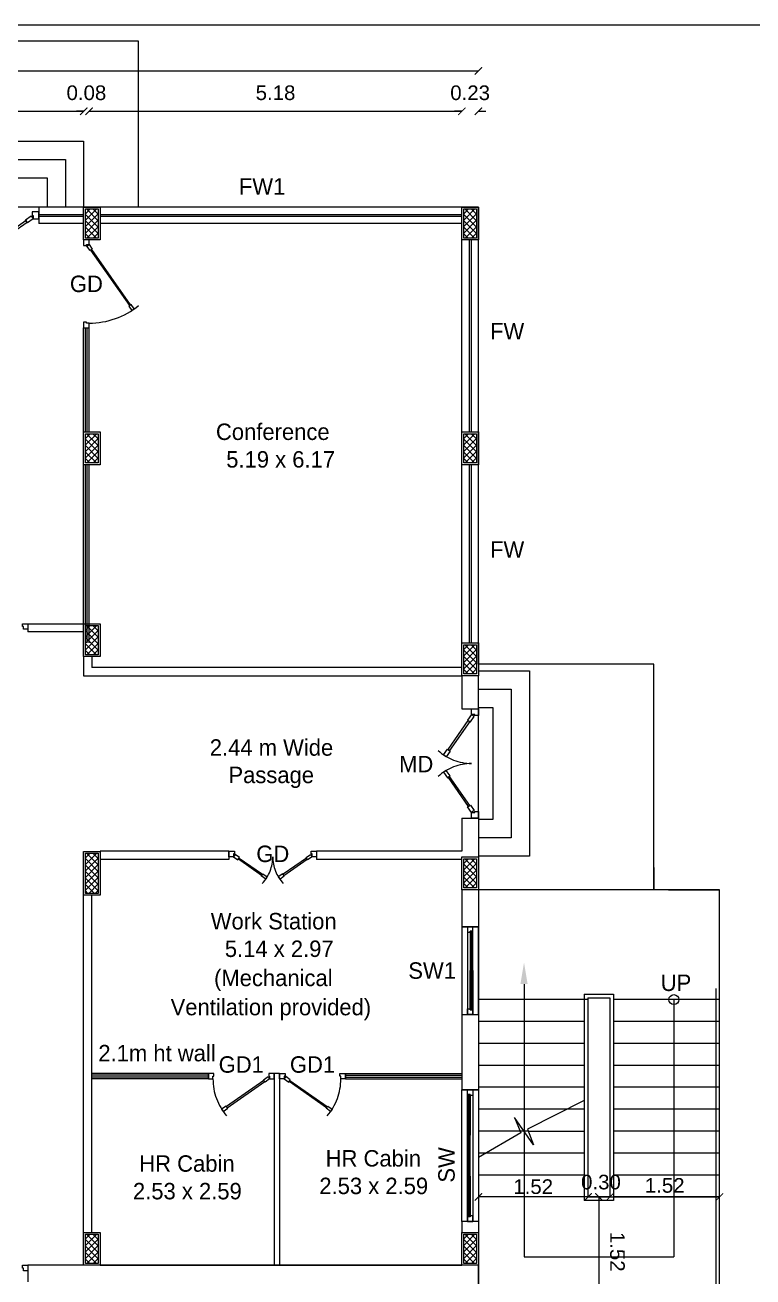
# Model space of a CAD drawing. Header units: metres. Extents: x -1560643 to -1560434, y 43491 to 43663.
# Drawn here: x -1560632.89 to -1560622.78, y 43585.56 to 43602.96 of the extents above; entities that cross this region are included whole.
import ezdxf
from ezdxf.enums import TextEntityAlignment as Align

# ---------------------------------------------------------------- set-up
doc = ezdxf.new("R2010")
doc.units = ezdxf.units.M
doc.header["$LTSCALE"] = 750
doc.header["$MEASUREMENT"] = 0
doc.linetypes.add('HIDDEN', pattern=[0.375, 0.25, -0.125])
doc.layers.get('0').update_dxf_attribs({"lineweight": 5})
doc.layers.add('BLK_1_FLR_0_DRINKING_WATER', color=7, linetype='Continuous', lineweight=5)
doc.styles.add('20 Feet Scale', font='', dxfattribs={"height": 23.622})
doc.styles.add('5 Feet Scale', font='', dxfattribs={"height": 5.9055})
doc.styles.add('7 Feet Scale', font='', dxfattribs={"height": 8.2677})
doc.styles.add('cent', font='arial.ttf', dxfattribs={"height": 8})
doc.styles.get('20 Feet Scale').set_extended_font_data('Bahnschrift')
doc.styles.get('5 Feet Scale').set_extended_font_data('Bahnschrift')
doc.styles.get('7 Feet Scale').set_extended_font_data('Bahnschrift')
pattern_1 = [(315, (-8495.685, -8443.0663), (1.76776695, 1.76776695), []), (45, (-8495.685, -8443.0663), (-1.76776695, 1.76776695), [])]

# ---------------------------------------------------------------- blocks, each defined once
blk = doc.blocks.new('_ArchTick')
at = {"color": 0, "linetype": 'ByBlock', "const_width": 0.15}
blk.add_lwpolyline([(-0.5, -0.5), (0.5, 0.5)], dxfattribs=at)
blk = doc.blocks.new('A$C52BB42CC')
at = {"lineweight": 0, "ltscale": 10}
h = blk.add_hatch(dxfattribs=at)
h.set_pattern_fill('ANSI37', color=256, scale=20, angle=270)
h.set_pattern_definition([(315, (-8495.685, -8090.4548), (1.76776695, 1.76776695), []), (45, (-8495.685, -8090.4548), (-1.76776695, 1.76776695), [])])
h.paths.add_polyline_path([(446.56, 4332.06), (439.56, 4332.06), (439.56, 4316.06), (446.56, 4316.06)])
h = blk.add_hatch(dxfattribs=at)
h.set_pattern_fill('ANSI37', color=256, scale=20, angle=270)
h.set_pattern_definition([(315, (-8288.685, -8090.4548), (1.76776695, 1.76776695), []), (45, (-8288.685, -8090.4548), (-1.76776695, 1.76776695), [])])
h.paths.add_polyline_path([(653.56, 4332.06), (646.56, 4332.06), (646.56, 4316.06), (653.56, 4316.06)])
h = blk.add_hatch(dxfattribs=at)
h.set_pattern_fill('ANSI37', color=256, scale=20, angle=270)
h.set_pattern_definition([(315, (-8495.685, -8213.4548), (1.76776695, 1.76776695), []), (45, (-8495.685, -8213.4548), (-1.76776695, 1.76776695), [])])
h.paths.add_polyline_path([(446.56, 4209.06), (439.56, 4209.06), (439.56, 4193.06), (446.56, 4193.06)])
h = blk.add_hatch(dxfattribs=at)
h.set_pattern_fill('ANSI37', color=256, scale=20, angle=270)
h.set_pattern_definition([(315, (-8288.685, -8213.4548), (1.76776695, 1.76776695), []), (45, (-8288.685, -8213.4548), (-1.76776695, 1.76776695), [])])
h.paths.add_polyline_path([(653.56, 4209.06), (646.56, 4209.06), (646.56, 4193.06), (653.56, 4193.06)])
h = blk.add_hatch(dxfattribs=at)
h.set_pattern_fill('ANSI37', color=256, scale=20, angle=270)
h.set_pattern_definition([(315, (-8495.685, -8318.4548), (1.76776695, 1.76776695), []), (45, (-8495.685, -8318.4548), (-1.76776695, 1.76776695), [])])
h.paths.add_polyline_path([(446.56, 4104.06), (439.56, 4104.06), (439.56, 4088.06), (446.56, 4088.06)])
h = blk.add_hatch(dxfattribs=at)
h.set_pattern_fill('ANSI37', color=256, scale=20, angle=270)
h.set_pattern_definition([(315, (-8288.685, -8328.9548), (1.76776695, 1.76776695), []), (45, (-8288.685, -8328.9548), (-1.76776695, 1.76776695), [])])
h.paths.add_polyline_path([(653.56, 4093.56), (646.56, 4093.56), (646.56, 4077.56), (653.56, 4077.56)])
h = blk.add_hatch(dxfattribs=at)
h.set_pattern_fill('ANSI37', color=256, scale=20, angle=270)
h.set_pattern_definition(pattern_1)
h.paths.add_polyline_path([(446.56, 3979.45), (439.56, 3979.45), (439.56, 3957.45), (446.56, 3957.45)])
h = blk.add_hatch(dxfattribs=at)
h.set_pattern_fill('ANSI37', color=256, scale=20, angle=270)
h.set_pattern_definition(pattern_1)
h.paths.add_polyline_path([(446.56, 3979.45), (439.56, 3979.45), (439.56, 3957.45), (446.56, 3957.45)])
h = blk.add_hatch(dxfattribs=at)
h.set_pattern_fill('ANSI37', color=256, scale=20, angle=270)
h.set_pattern_definition([(315, (-8288.685, -8446.0663), (1.76776695, 1.76776695), []), (45, (-8288.685, -8446.0663), (-1.76776695, 1.76776695), [])])
h.paths.add_polyline_path([(653.56, 3976.45), (646.56, 3976.45), (646.56, 3960.45), (653.56, 3960.45)])
h = blk.add_hatch(dxfattribs=at)
h.set_pattern_fill('ANSI37', color=256, scale=20, angle=270)
h.set_pattern_definition([(315, (-8495.685, -8651.5663), (1.76776695, 1.76776695), []), (45, (-8495.685, -8651.5663), (-1.76776695, 1.76776695), [])])
h.paths.add_polyline_path([(446.56, 3770.95), (439.56, 3770.95), (439.56, 3754.95), (446.56, 3754.95)])
h = blk.add_hatch(dxfattribs=at)
h.set_pattern_fill('ANSI37', color=256, scale=20, angle=270)
h.set_pattern_definition([(315, (-8288.685, -8651.5663), (1.76776695, 1.76776695), []), (45, (-8288.685, -8651.5663), (-1.76776695, 1.76776695), [])])
h.paths.add_polyline_path([(653.56, 3770.95), (646.56, 3770.95), (646.56, 3754.95), (653.56, 3754.95)])
at = {"linetype": 'ByBlock'}
blk.add_line((3539.03, 4432.69), (0, 4432.69), dxfattribs=at)
for p, q in [((468.56, 4423.88), (299.56, 4423.88)), ((468.56, 4333.06), (468.56, 4423.88)), ((113.56, 4407.6), (654.56, 4407.6)), ((320.56, 4385.5), (438.56, 4385.5)), ((438.56, 4385.5), (434.56, 4385.5)), ((441.56, 4385.5), (645.56, 4385.5)), ((441.56, 4385.5), (445.56, 4385.5)), ((645.56, 4385.5), (641.56, 4385.5)), ((654.56, 4385.5), (658.56, 4385.5)), ((329.56, 4369.06), (438.56, 4369.06)), ((438.56, 4369.06), (438.56, 4333.06)), ((339.56, 4359.06), (428.56, 4359.06)), ((428.56, 4359.06), (428.56, 4333.06)), ((349.56, 4349.06), (418.56, 4349.06)), ((418.56, 4349.06), (418.56, 4333.06)), ((654.56, 4333.06), (113.56, 4333.06)), ((414.06, 4333.06), (354.06, 4333.06)), ((438.56, 4333.06), (414.06, 4333.06)), ((414.06, 4333.06), (414.06, 4324.01)), ((645.56, 4333.06), (447.56, 4333.06)), ((654.56, 4082.96), (654.56, 4333.06)), ((414.06, 4329.06), (438.56, 4329.06)), ((414.06, 4328.06), (438.56, 4328.06)), ((438.56, 4324.06), (414.06, 4324.06)), ((447.56, 4329.06), (645.56, 4329.06)), ((447.56, 4328.06), (645.56, 4328.06)), ((645.56, 4324.06), (447.56, 4324.06)), ((645.56, 4094.56), (645.56, 4315.06)), ((649.56, 4315.06), (649.56, 4210.06)), ((650.56, 4315.06), (650.56, 4210.06)), ((654.56, 4094.56), (654.56, 4315.06)), ((438.56, 4210.06), (438.56, 4267.06)), ((439.56, 4210.06), (439.56, 4267.06)), ((440.56, 4210.06), (440.56, 4267.06)), ((441.56, 4210.06), (441.56, 4267.06)), ((438.56, 4201.06), (438.56, 4204.06)), ((438.56, 4094.56), (438.56, 4192.06)), ((439.56, 4094.56), (439.56, 4192.06)), ((440.56, 4094.56), (440.56, 4192.06)), ((441.56, 4094.56), (441.56, 4192.06)), ((649.56, 4192.06), (649.56, 4094.56)), ((650.56, 4192.06), (650.56, 4094.56)), ((408.06, 4105.06), (438.56, 4105.06)), ((408.06, 4105.06), (408.06, 4100.56)), ((438.56, 4100.56), (408.06, 4100.56)), ((438.56, 4087.06), (438.56, 4076.56)), ((443.06, 4087.06), (443.06, 4081.06)), ((438.56, 4076.56), (645.56, 4076.56)), ((645.56, 4081.06), (443.06, 4081.06)), ((645.56, 4076.56), (645.56, 4058.56)), ((750.56, 4082.96), (654.56, 4082.96)), ((654.56, 4079.26), (682.56, 4079.26)), ((654.56, 4058.56), (654.56, 4076.56)), ((682.56, 4079.26), (682.56, 3977.86)), ((750.56, 3959.45), (750.56, 4082.96)), ((654.56, 4069.26), (672.56, 4069.26)), ((672.56, 4069.26), (672.56, 3987.86)), ((645.56, 4058.56), (654.56, 4058.56)), ((654.56, 3998.56), (654.56, 4059.26)), ((654.56, 4059.26), (662.56, 4059.26)), ((662.56, 4059.26), (662.56, 3997.86)), ((645.56, 3998.56), (645.56, 3980.56)), ((645.56, 3998.56), (654.56, 3998.56)), ((654.56, 3998.56), (654.56, 3977.45)), ((662.56, 3997.86), (654.56, 3997.86)), ((672.56, 3987.86), (654.56, 3987.86)), ((518.06, 3980.56), (447.56, 3980.56)), ((518.06, 3976.06), (447.56, 3976.06)), ((518.06, 3980.56), (518.06, 3976.06)), ((645.56, 3980.56), (566.06, 3980.56)), ((566.06, 3980.56), (566.06, 3976.06)), ((645.56, 3976.06), (566.06, 3976.06)), ((682.56, 3977.86), (654.56, 3977.86)), ((750.56, 3971.56), (750.56, 3959.45)), ((438.56, 3771.95), (438.56, 3956.45)), ((443.06, 3771.95), (443.06, 3956.45)), ((645.56, 3959.45), (645.56, 3939.25)), ((654.56, 3959.45), (654.55, 3731.36)), ((654.56, 3959.45), (654.56, 3939.25)), ((758.56, 3959.45), (654.56, 3959.45)), ((786.55, 3959.45), (750.56, 3959.45)), ((758.56, 3959.45), (786.55, 3959.45)), ((786.55, 3731.36), (786.55, 3959.45)), ((645.56, 3939.25), (654.56, 3939.25)), ((784.55, 3905.36), (784.55, 3733.36)), ((714.55, 3899.36), (654.56, 3899.36)), ((712.55, 3902.36), (728.55, 3902.36)), ((712.55, 3902.36), (712.55, 3899.36)), ((712.55, 3899.36), (712.55, 3789.36)), ((714.55, 3900.36), (726.55, 3900.36)), ((714.55, 3900.36), (714.55, 3899.36)), ((714.55, 3899.36), (714.55, 3791.36)), ((726.55, 3900.36), (726.55, 3791.36)), ((728.55, 3902.36), (728.55, 3789.36)), ((786.55, 3899.36), (728.55, 3899.36)), ((645.56, 3891.25), (645.56, 3849.95)), ((645.56, 3891.25), (654.56, 3891.25)), ((654.56, 3891.25), (654.56, 3849.95)), ((712.55, 3887.36), (654.56, 3887.36)), ((786.55, 3887.36), (728.55, 3887.36)), ((712.55, 3875.36), (654.56, 3875.36)), ((786.55, 3875.36), (728.55, 3875.36)), ((506.81, 3858.95), (443.06, 3858.95)), ((506.81, 3857.95), (443.06, 3857.95)), ((506.81, 3855.95), (506.81, 3858.95)), ((545.81, 3858.95), (542.81, 3858.95)), ((542.81, 3858.95), (542.81, 3753.95)), ((545.81, 3858.95), (545.81, 3753.95)), ((581.81, 3858.95), (645.56, 3858.95)), ((581.81, 3855.95), (581.81, 3858.95)), ((581.81, 3857.95), (645.56, 3857.95)), ((712.55, 3863.36), (654.56, 3863.36)), ((786.55, 3863.36), (728.55, 3863.36)), ((506.81, 3856.95), (443.06, 3856.95)), ((506.81, 3855.95), (443.06, 3855.95)), ((581.81, 3856.95), (645.56, 3856.95)), ((581.81, 3855.95), (645.56, 3855.95)), ((712.55, 3851.36), (654.56, 3851.36)), ((786.55, 3851.36), (728.55, 3851.36)), ((654.56, 3849.95), (645.56, 3849.95)), ((712.55, 3844.1), (681.5, 3828.48)), ((712.55, 3839.36), (654.56, 3839.36)), ((714.61, 3840.51), (714.55, 3840.48)), ((786.55, 3839.36), (728.55, 3839.36)), ((684.7, 3819.94), (674.4, 3834.78)), ((674.4, 3834.78), (677.89, 3826.4)), ((677.89, 3826.4), (654.55, 3812.93)), ((681.92, 3827.36), (654.56, 3827.36)), ((681.5, 3828.48), (684.7, 3819.94)), ((681.92, 3827.36), (712.55, 3827.36)), ((786.55, 3827.36), (728.55, 3827.36)), ((712.55, 3815.36), (654.56, 3815.36)), ((786.55, 3815.36), (728.55, 3815.36)), ((712.55, 3803.36), (654.55, 3803.36)), ((786.55, 3803.36), (728.55, 3803.36)), ((712.55, 3791.36), (654.55, 3791.36)), ((714.55, 3791.36), (654.56, 3791.36)), ((728.55, 3789.36), (712.55, 3789.36)), ((726.55, 3791.36), (714.55, 3791.36)), ((714.55, 3791.36), (726.55, 3791.36)), ((720.55, 3791.36), (720.55, 3731.36)), ((726.55, 3791.36), (786.55, 3791.36)), ((786.55, 3791.36), (728.55, 3791.36)), ((645.56, 3777.95), (645.56, 3771.95)), ((654.56, 3777.95), (645.56, 3777.95)), ((654.56, 3777.95), (654.56, 3771.95)), ((438.56, 3771.95), (443.06, 3771.95)), ((408.06, 3753.95), (408.06, 3744.95)), ((438.56, 3753.95), (408.06, 3753.95)), ((447.56, 3753.95), (490.31, 3753.95)), ((447.56, 3753.95), (645.56, 3753.95)), ((645.56, 3753.95), (447.56, 3753.95)), ((654.56, 3699.9), (654.56, 3753.95))]:
    blk.add_line(p, q)
at = {"ltscale": 0.0127}
for p, q in [((679.55, 3907.88), (679.55, 3758.49)), ((761.55, 3899.36), (761.55, 3758.49)), ((679.55, 3758.49), (761.55, 3758.49))]:
    blk.add_line(p, q, dxfattribs=at)
for points in [[(410.31, 4328.53), (410.94, 4328.53), (410.94, 4326.66), (414.06, 4326.66), (414.06, 4330.41), (410.31, 4330.41)], [(407.06, 4325.66), (391.15, 4314.61), (391.68, 4313.84), (407.6, 4324.89)], [(410.94, 4326.66), (407.86, 4324.51), (406.79, 4326.04), (409.86, 4328.19)], [(440.06, 4312.06), (440.06, 4312.56), (441.56, 4312.56), (441.56, 4315.06), (438.56, 4315.06), (438.56, 4312.06)], [(441.56, 4312.56), (443.28, 4310.1), (442.05, 4309.24), (440.33, 4311.7)], [(442.36, 4309.46), (463.58, 4279.15), (464.2, 4279.58), (442.97, 4309.89)], [(466.23, 4277.34), (464.5, 4279.79), (463.28, 4278.93), (465, 4276.48)], [(441.56, 4267.06), (441.56, 4269.56), (440.06, 4269.56), (440.06, 4270.06), (438.56, 4270.06), (438.56, 4267.06)], [(408.06, 4102.06), (405.56, 4102.06), (405.56, 4103.56), (405.06, 4103.56), (405.06, 4105.06), (408.06, 4105.06)], [(652.69, 4054.81), (652.69, 4055.43), (650.81, 4055.43), (650.81, 4058.56), (654.56, 4058.56), (654.56, 4054.81)], [(649.81, 4051.56), (638.76, 4035.64), (637.99, 4036.18), (649.04, 4052.09)], [(650.81, 4055.43), (648.66, 4052.36), (650.2, 4051.29), (652.35, 4054.36)], [(635.46, 4033.38), (637.61, 4036.45), (639.14, 4035.37), (636.99, 4032.3)], [(635.46, 4023.74), (637.61, 4020.67), (639.14, 4021.74), (636.99, 4024.82)], [(649.81, 4005.56), (638.76, 4021.47), (637.99, 4020.94), (649.04, 4005.02)], [(650.81, 4001.68), (648.66, 4004.76), (650.2, 4005.83), (652.35, 4002.76)], [(650.81, 3998.56), (650.81, 4001.68), (652.69, 4001.68), (652.69, 4002.31), (654.56, 4002.31), (654.56, 3998.56)], [(521.06, 3979.06), (520.56, 3979.06), (520.56, 3977.56), (518.06, 3977.56), (518.06, 3980.56), (521.06, 3980.56)], [(520.56, 3977.56), (523.02, 3975.84), (523.88, 3977.07), (521.42, 3978.79)], [(523.66, 3976.76), (536.39, 3967.92), (535.96, 3967.3), (523.23, 3976.15)], [(560.46, 3976.76), (547.73, 3967.92), (548.16, 3967.3), (560.89, 3976.15)], [(563.56, 3977.56), (561.1, 3975.84), (560.24, 3977.07), (562.7, 3978.79)], [(566.06, 3977.56), (563.56, 3977.56), (563.56, 3979.06), (563.06, 3979.06), (563.06, 3980.56), (566.06, 3980.56)], [(538.21, 3965.27), (535.75, 3967), (536.61, 3968.22), (539.07, 3966.5)], [(545.92, 3965.27), (548.37, 3967), (547.51, 3968.22), (545.06, 3966.5)], [(645.56, 3939.25), (645.56, 3891.25), (654.56, 3891.25), (654.56, 3939.25)], [(648.56, 3939.25), (648.56, 3891.25), (651.56, 3891.25), (651.56, 3939.25)], [(650.06, 3936.25), (650.06, 3936.75), (651.56, 3936.75), (651.56, 3939.25), (648.56, 3939.25), (648.56, 3936.25)], [(650.06, 3936.75), (650.06, 3915.25), (651.56, 3915.25), (651.56, 3936.75)], [(650.06, 3893.75), (650.06, 3915.25), (651.56, 3915.25), (651.56, 3893.75)], [(650.06, 3894.25), (650.06, 3893.75), (651.56, 3893.75), (651.56, 3891.25), (648.56, 3891.25), (648.56, 3894.25)], [(506.81, 3855.95), (509.31, 3855.95), (509.31, 3857.45), (509.81, 3857.45), (509.81, 3858.95), (506.81, 3858.95)], [(539.81, 3857.45), (540.31, 3857.45), (540.31, 3855.95), (542.81, 3855.95), (542.81, 3858.95), (539.81, 3858.95)], [(548.81, 3857.45), (548.31, 3857.45), (548.31, 3855.95), (545.81, 3855.95), (545.81, 3858.95), (548.81, 3858.95)], [(581.81, 3855.95), (579.31, 3855.95), (579.31, 3857.45), (578.81, 3857.45), (578.81, 3858.95), (581.81, 3858.95)], [(537.21, 3855.15), (516.73, 3840.81), (517.16, 3840.19), (537.64, 3854.53)], [(540.31, 3855.95), (537.85, 3854.23), (536.99, 3855.46), (539.45, 3857.18)], [(548.31, 3855.95), (550.77, 3854.23), (551.63, 3855.46), (549.17, 3857.18)], [(551.41, 3855.15), (571.89, 3840.81), (571.46, 3840.19), (550.98, 3854.53)], [(654.56, 3849.95), (654.56, 3777.95), (645.56, 3777.95), (645.56, 3849.95)], [(650.06, 3846.95), (650.06, 3847.45), (648.56, 3847.45), (648.56, 3849.95), (651.56, 3849.95), (651.56, 3846.95)], [(651.56, 3849.95), (651.56, 3777.95), (648.56, 3777.95), (648.56, 3849.95)], [(650.06, 3847.45), (650.06, 3825.11), (648.56, 3825.11), (648.56, 3847.45)], [(514.92, 3838.17), (517.38, 3839.89), (516.51, 3841.12), (514.06, 3839.4)], [(573.7, 3838.17), (571.25, 3839.89), (572.11, 3841.12), (574.57, 3839.4)], [(650.06, 3802.78), (650.06, 3825.11), (648.56, 3825.11), (648.56, 3802.78)], [(650.06, 3802.78), (650.06, 3780.45), (648.56, 3780.45), (648.56, 3802.78)], [(650.06, 3780.95), (650.06, 3780.45), (648.56, 3780.45), (648.56, 3777.95), (651.56, 3777.95), (651.56, 3780.95)], [(408.06, 3750.95), (405.56, 3750.95), (405.56, 3752.45), (405.06, 3752.45), (405.06, 3753.95), (408.06, 3753.95)]]:
    blk.add_lwpolyline(points, close=True)
at = {"linetype": 'ByBlock', "lineweight": 0}
for points in [[(447.56, 4315.06), (438.56, 4315.06), (438.56, 4333.06), (447.56, 4333.06)], [(446.56, 4332.06), (446.56, 4316.06), (439.56, 4316.06), (439.56, 4332.06)], [(654.56, 4315.06), (645.56, 4315.06), (645.56, 4333.06), (654.56, 4333.06)], [(653.56, 4332.06), (653.56, 4316.06), (646.56, 4316.06), (646.56, 4332.06)], [(447.56, 4192.06), (438.56, 4192.06), (438.56, 4210.06), (447.56, 4210.06)], [(446.56, 4209.06), (446.56, 4193.06), (439.56, 4193.06), (439.56, 4209.06)], [(654.56, 4192.06), (645.56, 4192.06), (645.56, 4210.06), (654.56, 4210.06)], [(653.56, 4209.06), (653.56, 4193.06), (646.56, 4193.06), (646.56, 4209.06)], [(447.56, 4087.06), (438.56, 4087.06), (438.56, 4105.06), (447.56, 4105.06)], [(446.56, 4104.06), (446.56, 4088.06), (439.56, 4088.06), (439.56, 4104.06)], [(654.56, 4076.56), (645.56, 4076.56), (645.56, 4094.56), (654.56, 4094.56)], [(653.56, 4093.56), (653.56, 4077.56), (646.56, 4077.56), (646.56, 4093.56)], [(447.56, 3956.45), (438.56, 3956.45), (438.56, 3980.45), (447.56, 3980.45)], [(447.56, 3956.45), (438.56, 3956.45), (438.56, 3980.45), (447.56, 3980.45)], [(446.56, 3979.45), (446.56, 3957.45), (439.56, 3957.45), (439.56, 3979.45)], [(446.56, 3979.45), (446.56, 3957.45), (439.56, 3957.45), (439.56, 3979.45)], [(654.56, 3959.45), (645.56, 3959.45), (645.56, 3977.45), (654.56, 3977.45)], [(653.56, 3976.45), (653.56, 3960.45), (646.56, 3960.45), (646.56, 3976.45)], [(447.56, 3753.95), (438.56, 3753.95), (438.56, 3771.95), (447.56, 3771.95)], [(446.56, 3770.95), (446.56, 3754.95), (439.56, 3754.95), (439.56, 3770.95)], [(654.56, 3753.95), (645.56, 3753.95), (645.56, 3771.95), (654.56, 3771.95)], [(653.56, 3770.95), (653.56, 3754.95), (646.56, 3754.95), (646.56, 3770.95)]]:
    blk.add_lwpolyline(points, close=True, dxfattribs=at)
at = {"linetype": 'HIDDEN'}
for points in [[(650.69, 3936.75), (650.69, 3915.25), (650.94, 3915.25), (650.94, 3936.75)], [(650.69, 3893.75), (650.69, 3915.25), (650.94, 3915.25), (650.94, 3893.75)], [(649.44, 3847.45), (649.44, 3825.11), (649.19, 3825.11), (649.19, 3847.45)], [(649.44, 3802.78), (649.44, 3825.11), (649.19, 3825.11), (649.19, 3802.78)], [(649.44, 3802.78), (649.44, 3780.45), (649.19, 3780.45), (649.19, 3802.78)]]:
    blk.add_lwpolyline(points, close=True, dxfattribs=at)
at = {"ltscale": 0.0127}
blk.add_circle((761.55, 3899.36), 2.71, dxfattribs=at)
at = {"linetype": 'HIDDEN'}
for centre, radius, start, end in [((441.56, 4312.56), 43, 270, 308.99738), ((650.81, 4055.43), 26.87, 227.15865, 270), ((650.81, 4001.68), 26.87, 90, 132.8322), ((520.56, 3977.56), 21.5, 317.15865, 0), ((563.56, 3977.56), 21.5, 180, 222.8322), ((540.31, 3855.95), 31, 180, 220.54475), ((548.31, 3855.95), 31, 319.45525, 0)]:
    blk.add_arc(centre, radius, start, end, dxfattribs=at)
at = {"ltscale": 0.0127}
blk.add_solid([(681.52, 3907.88), (679.55, 3919.69), (677.58, 3907.88)], dxfattribs=at)
at = {"xscale": 4, "yscale": 4, "zscale": 4}
for p in [(654.56, 4407.6), (438.56, 4385.5), (438.56, 4385.5), (645.56, 4385.5), (645.56, 4385.5), (714.55, 3791.36), (726.55, 3791.36), (786.55, 3791.36)]:
    blk.add_blockref('_ArchTick', p, dxfattribs=at)
for p, xscale, yscale, zscale, rotation in [((441.56, 4385.5), 4, 4, 4, 180), ((441.56, 4385.5), 4, 4, 4, 180), ((654.56, 4385.5), 4, 4, 4, 180), ((654.56, 3791.36), 4, 4, 4, 180), ((714.55, 3791.36), 4, 4, 4, 180), ((720.55, 3791.36), 3.999999999998651, 3.999999999998651, 3.999999999998651, 90.00009863962097), ((726.55, 3791.36), 4, 4, 4, 180)]:
    blk.add_blockref('_ArchTick', p, dxfattribs=dict(xscale=xscale, yscale=yscale, zscale=zscale, rotation=rotation))
at = {"style": '5 Feet Scale'}
for s, p in [('FW1', (536.21, 4344.38)), ('GD', (440.06, 4291.06)), ('FW', (670.32, 4265.19)), ('FW', (670.32, 4145.67)), ('MD', (620.55, 4028.24)), ('GD', (542.06, 3979.12)), ('SW1', (629.26, 3915.25)), ('2.1m ht wall', (478.7, 3870.07)), ('GD1', (524.81, 3863.83)), ('GD1', (563.81, 3863.83))]:
    blk.add_text(s, height=9, dxfattribs=at).set_placement(p, align=Align.MIDDLE_CENTER)
for s, style, p in [('Conference', '20 Feet Scale', (510.95, 4205.61)), ('5.19 x 6.17', '20 Feet Scale', (516.58, 4190.51)), ('2.44 m Wide', '7 Feet Scale', (507.57, 4032.82)), ('Passage', '7 Feet Scale', (517.79, 4017.82)), ('Work Station', '20 Feet Scale', (508.11, 3937.77)), ('5.14 x 2.97', '20 Feet Scale', (515.81, 3922.68)), ('(Mechanical ', '20 Feet Scale', (509.91, 3906.72)), ('UP', '5 Feet Scale', (754.37, 3904.07)), ('Ventilation provided)', '20 Feet Scale', (486.15, 3890.76)), ('HR Cabin', '20 Feet Scale', (469, 3805.14)), ('2.53 x 2.59', '20 Feet Scale', (465.53, 3790.04))]:
    blk.add_text(s, height=9, dxfattribs=dict(style=style)).set_placement(p)
for s, rotation, style, p in [('HR Cabin', 360, '20 Feet Scale', (571, 3807.99)), (' SW', 90, '5 Feet Scale', (641.62, 3795.85)), ('2.53 x 2.59', 360, '20 Feet Scale', (567.53, 3792.9))]:
    blk.add_text(s, height=9, rotation=rotation, dxfattribs=dict(style=style)).set_placement(p)
at = {"char_height": 8, "attachment_point": 5, "style": 'cent'}
for s, insert in [('\\A1;0.08', (440.06, 4395.58)), ('\\A1;5.18', (543.56, 4395.58)), ('\\A1;0.23', (650.06, 4395.58)), ('\\A1;0.30', (721.65, 3799.45)), ('\\A1;1.52', (684.56, 3796.94)), ('\\A1;1.52', (756.55, 3797.62))]:
    blk.add_mtext(s, dxfattribs=dict(at, insert=insert))
at = {"insert": (730.64, 3761.36), "char_height": 8, "attachment_point": 5, "rotation": 270.0001, "style": 'cent'}
blk.add_mtext('\\A1;1.52', dxfattribs=at)

msp = doc.modelspace()

# ---------------------------------------------------------------- block references
at = {"layer": 'BLK_1_FLR_0_DRINKING_WATER', "xscale": 0.0254016284015961, "yscale": 0.0254016284015961, "zscale": 0.0254016284015961}
msp.add_blockref('A$C52BB42CC', (-1560643.21924, 43490.36698), dxfattribs=at)

doc.saveas('drawing.dxf')
